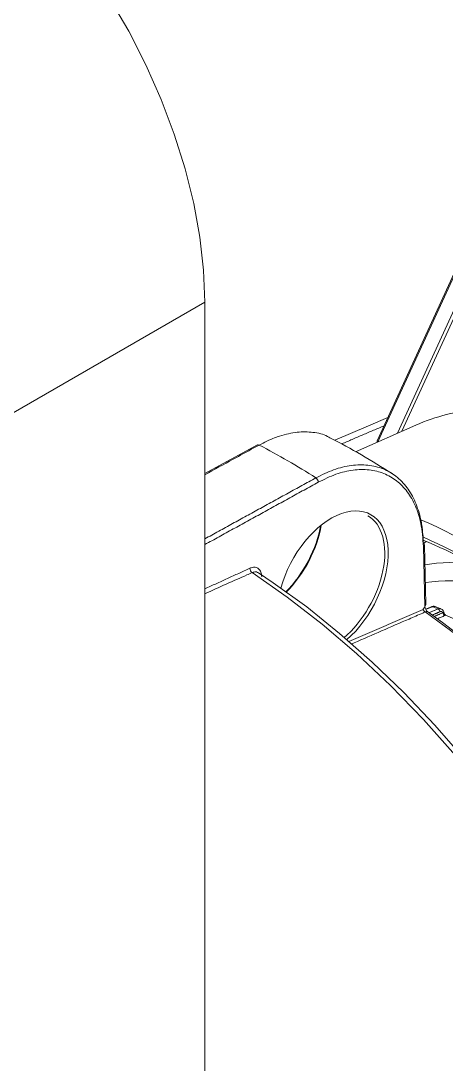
# Model space of a CAD drawing. Extents: x 11 to 120, y 2 to 94.
# Drawn here: x 91.668 to 93.408, y 77.193 to 81.46 of the extents above; entities that cross this region are included whole.
import ezdxf

# ---------------------------------------------------------------- set-up
doc = ezdxf.new("R2010")
doc.units = 0
doc.header["$MEASUREMENT"] = 0
doc.linetypes.add('SLD-Solid', pattern=[0])
doc.layers.add('OBJECT', color=7, linetype='CONTINUOUS')

msp = doc.modelspace()

# ---------------------------------------------------------------- linework, layer by layer
at = {"layer": 'OBJECT', "color": 7, "linetype": 'SLD-Solid', "lineweight": 15}
for p, q in [((93.5741, 80.7191), (93.1263, 79.7423)), ((93.5767, 80.7143), (93.1291, 79.738)), ((93.2088, 79.7733), (93.6269, 80.6853)), ((93.6396, 80.6804), (93.2275, 79.7815)), ((91.5371, 79.7995), (92.421, 80.3097)), ((92.421, 75.4113), (92.421, 80.3097)), ((93.2848, 79.8069), (93.0374, 79.6974)), ((92.6362, 79.7255), (92.421, 79.6082)), ((93.3265, 79.3312), (93.3154, 79.3223)), ((93.3252, 79.0761), (93.3198, 79.3163)), ((93.321, 79.063), (93.3155, 79.3102)), ((93.3485, 79.064), (93.324, 79.054)), ((93.3873, 79.0556), (93.3632, 79.0646))]:
    msp.add_line(p, q, dxfattribs=at)
at = {"layer": 'OBJECT', "color": 7, "linetype": 'SLD-Solid', "lineweight": 15, "flags": 128}
for points in [[(92.421, 80.3097), (92.4159, 80.4398), (92.4006, 80.5747), (92.3754, 80.7132), (92.3404, 80.8541), (92.2958, 80.9963), (92.2422, 81.1385), (92.1799, 81.2795), (92.1094, 81.4181), (92.0315, 81.5531), (91.9467, 81.6834), (91.8557, 81.8079), (91.7594, 81.9254), (91.6585, 82.0351), (91.554, 82.1359), (91.4467, 82.227), (91.3375, 82.3076), (91.2274, 82.3771)], [(93.1699, 79.8374), (93.0904, 79.8035), (92.9529, 79.7445)], [(93.1286, 79.7378), (93.1277, 79.7387), (93.1268, 79.7398), (93.1263, 79.7408), (93.1262, 79.7417), (93.1263, 79.7423)], [(93.4498, 79.2462), (93.3686, 79.2425), (93.3216, 79.2359)], [(94.4737, 76.5116), (94.42, 76.698), (94.3573, 76.8851), (94.2858, 77.0719), (94.2058, 77.2576), (94.1179, 77.4414), (94.0223, 77.6223), (93.9195, 77.7996), (93.81, 77.9724), (93.6942, 78.1399), (93.5728, 78.3013), (93.4463, 78.456), (93.3153, 78.6031), (93.1804, 78.742), (93.0422, 78.872), (92.9013, 78.9926), (92.7584, 79.1031), (92.6143, 79.2032)], [(94.4839, 76.5416), (94.4669, 76.6043), (94.4129, 76.7808), (94.3509, 76.9576), (94.2812, 77.1337), (94.204, 77.3087), (94.1197, 77.4816), (94.0286, 77.6519), (93.931, 77.8188), (93.8275, 77.9817), (93.7184, 78.1398), (93.6042, 78.2926), (93.4852, 78.4394), (93.3621, 78.5795), (93.2353, 78.7125), (93.1052, 78.8378), (92.9725, 78.9548), (92.8377, 79.063), (92.7012, 79.1621), (92.6408, 79.2024)], [(94.6562, 77.2009), (94.5952, 77.3696), (94.5253, 77.5375), (94.4468, 77.7034), (94.3602, 77.8665), (94.2661, 78.0255), (94.1651, 78.1796), (94.0578, 78.3278), (93.9449, 78.469), (93.8272, 78.6025), (93.7053, 78.7273), (93.58, 78.8427), (93.4522, 78.948), (93.3226, 79.0424)], [(94.6619, 77.208), (94.6335, 77.2897), (94.5737, 77.4446), (94.5064, 77.5985), (94.432, 77.7504), (94.3508, 77.8996), (94.2634, 78.0452), (94.1701, 78.1866), (94.0716, 78.3229), (93.9682, 78.4534), (93.8605, 78.5774), (93.7492, 78.6943), (93.6347, 78.8034), (93.5178, 78.9041), (93.399, 78.996), (93.333, 79.0425)]]:
    msp.add_lwpolyline(points, dxfattribs=at)
at = {"layer": 'OBJECT', "color": 7, "linetype": 'SLD-Solid', "lineweight": 15}
for centre, radius, start, end in [((93.5998, 79.0861), 0.7867, 94.2427, 113.6074), ((91.72, 77.3612), 2.6834, 56.8631, 63.1368), ((92.6392, 79.7188), 0.00732, 57.7875, 114.361), ((91.225, 77.0003), 3.0717, 57.5009, 62.5045), ((92.8624, 79.5722), 0.0228, 2.19, 55.3923), ((92.2832, 77.0914), 2.5427, 40.4179, 66.3136), ((92.2996, 77.067), 2.4971, 41.0773, 66.0623), ((92.4905, 77.346), 2.1541, 46.3823, 67.5188), ((93.3126, 79.3154), 0.00726, 7.1449, 67.2145), ((93.3126, 79.3168), 0.00728, 293.3827, 355.6074), ((92.6268, 79.2204), 0.0213, 177.2106, 233.8026), ((93.4262, 78.4576), 0.7128, 80.7271, 98.3053), ((93.3498, 79.0655), 0.0285, 182.6505, 233.658), ((93.3501, 79.0598), 0.00453, 67.3617, 110.9185), ((93.3565, 79.0511), 0.0148, 62.35, 122.1877), ((92.9133, 77.8541), 1.2869, 68.9492, 70.0722), ((93.3694, 79.0432), 0.0135, 0.3893, 62.9301), ((93.3817, 79.0382), 0.018, 358.4056, 73.4417), ((93.3279, 79.0332), 0.0106, 61.5565, 120.1051), ((93.4088, 79.0395), 0.0135, 180.4721, 242.4407), ((93.4093, 79.0405), 0.0124, 184.8262, 250.6063), ((93.4091, 79.0386), 0.00895, 185.7618, 249.2679), ((92.866, 77.6816), 1.451, 61.5489, 68.1894)]:
    msp.add_arc(centre, radius, start, end, dxfattribs=at)
for centre, major_axis, ratio, start_param, end_param in [((92.9437, 79.1584), (0.1541, 0.2834), 0.590791, 4.1393, 8.228245), ((92.6718, 79.3154), (0.168, 0.2754), 0.563496, 4.322128, 5.327759), ((92.6788, 79.3111), (0.163, 0.2667), 0.563044, 4.308489, 5.357389), ((92.9367, 79.1622), (0.1491, 0.2747), 0.591211, 4.125987, 6.267634)]:
    msp.add_ellipse(centre, major_axis=major_axis, ratio=ratio, start_param=start_param, end_param=end_param, dxfattribs=at)
for points, knots in [([(92.9321, 79.7542), (92.9292, 79.7562), (92.9095, 79.7694), (92.8649, 79.7785), (92.7992, 79.7802), (92.745, 79.768), (92.6927, 79.7498), (92.6644, 79.7357), (92.6431, 79.725)], [0, 0, 0, 0, 0.040762, 0.275666, 0.503135, 0.737231, 0.802471, 1, 1, 1, 1]), ([(92.6431, 79.725), (92.636, 79.7211), (92.6006, 79.7018), (92.5266, 79.6615), (92.4596, 79.625), (92.421, 79.6039)], [0, 0, 0, 0, 0.095642, 0.47821, 1, 1, 1, 1]), ([(92.8753, 79.5909), (92.8997, 79.6029), (92.9492, 79.6273), (93.021, 79.6439), (93.0892, 79.6455), (93.1508, 79.6304), (93.2051, 79.5993), (93.2497, 79.5534), (93.2841, 79.4934), (93.3012, 79.4384), (93.3121, 79.3812), (93.314, 79.3475), (93.3154, 79.3221)], [0, 0, 0, 0, 0.107203, 0.217517, 0.324717, 0.435019, 0.542339, 0.652756, 0.760378, 0.8711, 0.902397, 1, 1, 1, 1]), ([(93.3155, 79.3102), (93.3131, 79.3428), (93.3087, 79.403), (93.2844, 79.477), (93.2513, 79.5359), (93.2074, 79.5808), (93.1547, 79.6113), (93.0942, 79.6261), (93.028, 79.6249), (92.9576, 79.6086), (92.9093, 79.5849), (92.8851, 79.5731)], [0, 0, 0, 0, 0.128819, 0.238011, 0.347201, 0.456082, 0.564961, 0.673719, 0.782475, 0.891238, 1, 1, 1, 1]), ([(92.6056, 79.2214), (92.6073, 79.2221), (92.615, 79.2252), (92.6281, 79.2264), (92.6419, 79.2201), (92.6515, 79.2067), (92.653, 79.1933), (92.6537, 79.1867)], [0, 0, 0, 0, 0.069456, 0.301092, 0.533716, 0.766867, 1, 1, 1, 1]), ([(92.6143, 79.2032), (92.6072, 79.2001), (92.5721, 79.1845), (92.5077, 79.1561), (92.4503, 79.1301), (92.421, 79.1168)], [0, 0, 0, 0, 0.109089, 0.545445, 1, 1, 1, 1]), ([(92.6407, 79.2021), (92.6379, 79.2037), (92.6316, 79.2074), (92.6218, 79.2062), (92.6157, 79.2037), (92.6143, 79.2032)], [0, 0, 0, 0, 0.377575, 0.856446, 1, 1, 1, 1]), ([(93.3141, 79.0532), (93.3141, 79.0532), (93.3153, 79.0549), (93.3177, 79.0581), (93.3199, 79.0613), (93.321, 79.063)], [0, 0, 0, 0, 0.016331, 0.508871, 1, 1, 1, 1]), ([(93.321, 79.063), (93.3223, 79.0651), (93.3248, 79.0693), (93.325, 79.0739), (93.3251, 79.0761)], [0, 0, 0, 0, 0.522666, 1, 1, 1, 1]), ([(93.3519, 79.064), (93.3471, 79.062), (93.338, 79.0583), (93.3289, 79.0546), (93.3246, 79.0529)], [0, 0, 0, 0, 0.531397, 1, 1, 1, 1]), ([(93.3634, 79.0642), (93.362, 79.0647), (93.3584, 79.0661), (93.3544, 79.0648), (93.3519, 79.064)], [0, 0, 0, 0, 0.389844, 1, 1, 1, 1]), ([(93.3755, 79.0551), (93.3762, 79.0554), (93.3793, 79.0566), (93.3834, 79.0572), (93.3861, 79.0558), (93.3869, 79.0554)], [0, 0, 0, 0, 0.176629, 0.775829, 1, 1, 1, 1]), ([(93.3226, 79.0424), (93.3193, 79.041), (93.2973, 79.0314), (93.2003, 78.9893), (93.1033, 78.9471), (93.0249, 78.9131), (93.0215, 78.9116)], [0, 0, 0, 0, 0.033015, 0.219562, 0.965751, 1, 1, 1, 1]), ([(93.3226, 79.0424), (93.3222, 79.0427), (93.3209, 79.0436), (93.3187, 79.0456), (93.3168, 79.048), (93.3152, 79.0504), (93.3144, 79.0521), (93.3141, 79.053), (93.3141, 79.0532)], [0, 0, 0, 0, 0.123144, 0.346276, 0.575891, 0.721631, 0.963157, 1, 1, 1, 1]), ([(93.4026, 79.0275), (93.3979, 79.0255), (93.3878, 79.0213), (93.3777, 79.017), (93.3724, 79.0147)], [0, 0, 0, 0, 0.469913, 1, 1, 1, 1]), ([(93.3953, 79.0394), (93.3946, 79.0405), (93.3928, 79.0428), (93.389, 79.0444), (93.3854, 79.0442), (93.3833, 79.0434), (93.3829, 79.0432)], [0, 0, 0, 0, 0.256507, 0.580502, 0.904496, 1, 1, 1, 1]), ([(93.3969, 79.0395), (93.397, 79.0395), (93.3977, 79.0396), (93.3989, 79.0394), (93.3999, 79.0387), (93.4001, 79.0378), (93.4002, 79.0374)], [0, 0, 0, 0, 0.051657, 0.348866, 0.693238, 1, 1, 1, 1]), ([(93.406, 79.0302), (93.406, 79.0302), (93.4063, 79.0302), (93.4062, 79.0299), (93.4057, 79.0293), (93.4052, 79.0289), (93.4052, 79.0288)], [0, 0, 0, 0, 0.022172, 0.533615, 0.933205, 1, 1, 1, 1])]:
    msp.add_open_spline(points, degree=3, knots=knots, dxfattribs=at)
for points in [[(93.1546, 79.8039), (92.9811, 79.7298)], [(92.421, 79.3414), (92.8753, 79.5909)], [(92.8851, 79.5731), (92.421, 79.3181)], [(92.421, 79.137), (92.6056, 79.2214)], [(93.3378, 79.0391), (93.3755, 79.0551)], [(93.0105, 78.9213), (93.3141, 79.0532)], [(93.3829, 79.0432), (93.3511, 79.0297)], [(93.3592, 79.024), (93.3953, 79.0394)], [(93.3953, 79.0394), (93.3969, 79.0395)], [(93.4052, 79.0288), (93.4026, 79.0275)]]:
    msp.add_open_spline(points, degree=1, dxfattribs=at)

doc.saveas('drawing.dxf')
